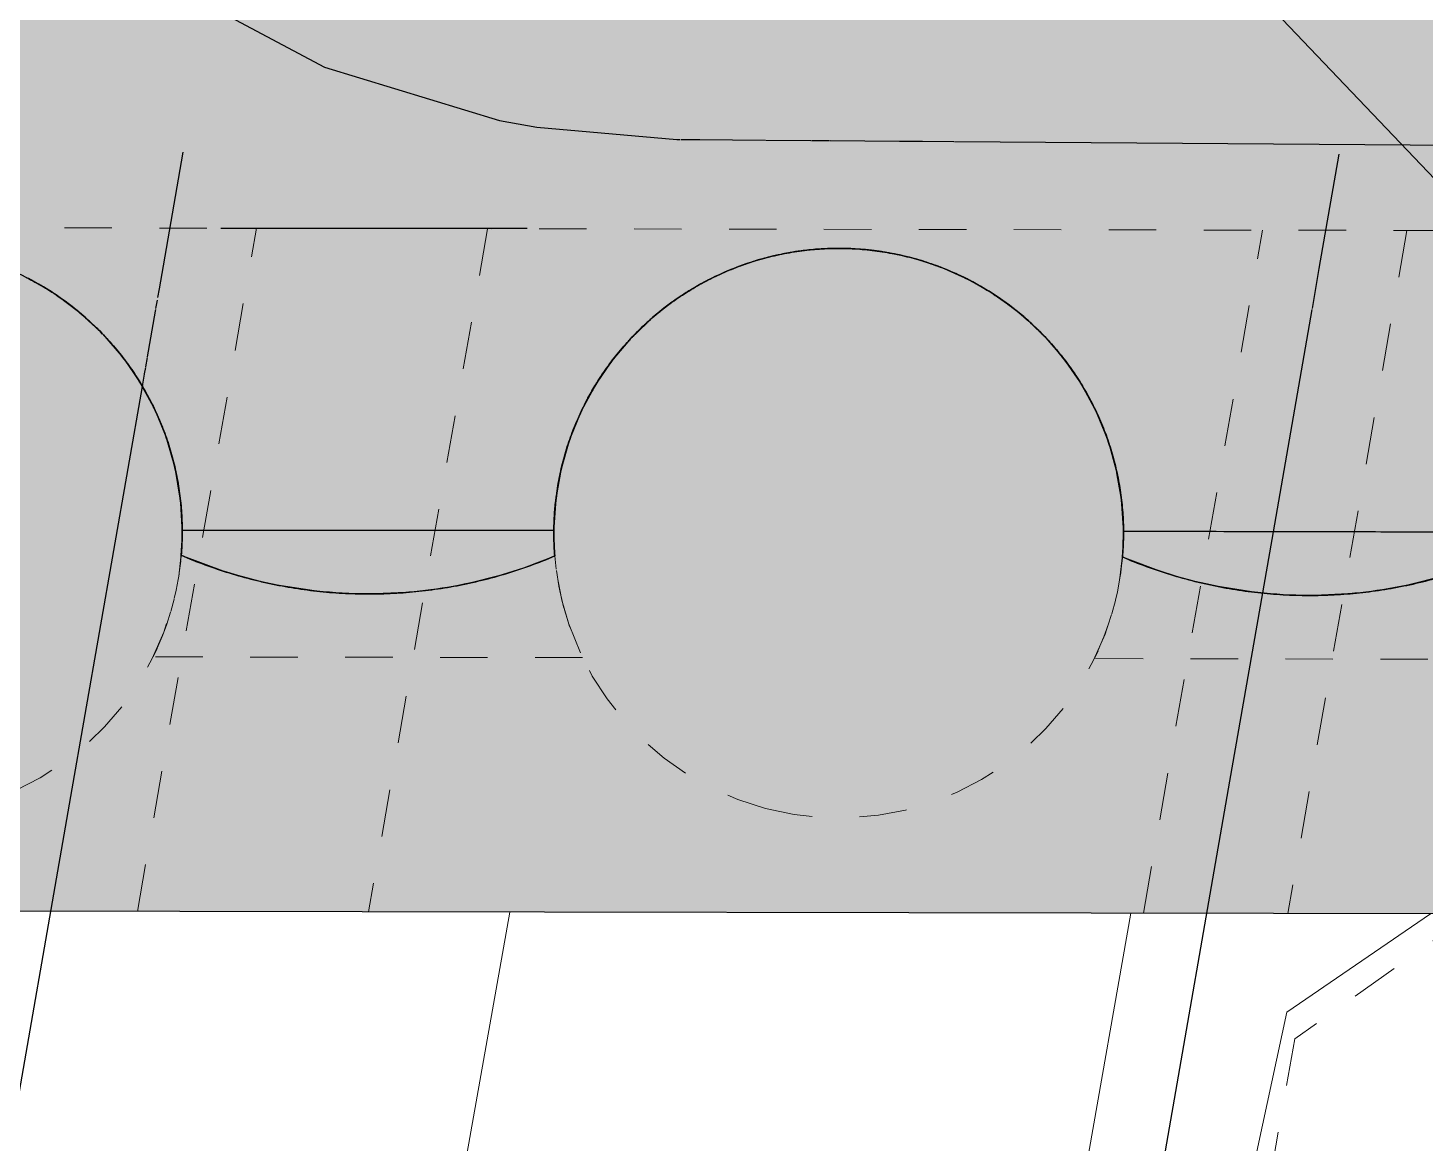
# Model space of a CAD drawing. Header units: metres. Extents: x -1147 to -802, y 5 to 567.
# Drawn here: x -1015.863 to -1012.919, y 507.204 to 509.554 of the extents above; entities that cross this region are included whole.
import ezdxf

# ---------------------------------------------------------------- set-up
doc = ezdxf.new("R2010")
doc.units = ezdxf.units.M
doc.linetypes.add('IMPORT-BDYS-Boundary _3_', pattern=[0.01, 0.009, -0.001])
doc.linetypes.add('JacobsDash', pattern=[0.0045, 0.003, -0.0015])
for name, color, linetype, lineweight in [('A-DETL', 7, 'Continuous', 13), ('A-FLOR', 7, 'Continuous', 50), ('A-FLOR-PATT', 7, 'Continuous', 40), ('A-GENM', 7, 'Continuous', 35), ('A-GENM-HDLN', 7, 'JacobsDash', 15), ('S-BEAM-HDLN', 7, 'JacobsDash', 15), ('S-FNDN-HDLN', 7, 'JacobsDash', 15)]:
    doc.layers.add(name, color=color, linetype=linetype, lineweight=lineweight)

# ---------------------------------------------------------------- blocks, each defined once
blk = doc.blocks.new('T2DPAA-T2D-PWA-SU-M2D-000002_dwg-40815123-DRG-2873010 - GENERAL ARRANGEMENT PLAN')
at = {"color": 254, "lineweight": 18, "true_color": 0xe1e1e1}
for p, q in [((-200.2035, 1053.5737), (-199.0978, 1053.6669)), ((-198.7641, 1052.402), (-200.2723, 1052.2717)), ((-200.1977, 1051.9673), (-198.8812, 1052.031)), ((-198.8812, 1052.031), (-198.6032, 1051.7919))]:
    blk.add_line(p, q, dxfattribs=at)
blk = doc.blocks.new('T2DPAA-T2D-PWA-SU-M2D-000001_dwg-40815111-DRG-2873010 - GENERAL ARRANGEMENT PLAN')
at = {"color": 254, "linetype": 'IMPORT-BDYS-Boundary _3_', "lineweight": 18, "true_color": 0xe1e1e1}
for p, q in [((-120.7318, 1148.5795), (-121.9792, 1148.4728)), ((-120.382, 1148.287), (-120.7318, 1148.5795))]:
    blk.add_line(p, q, dxfattribs=at)
blk = doc.blocks.new('T2DPAA-T2D-PWA-SU-M2D-000100_Survey_rvt-1-DRG-2873010 - GENERAL ARRANGEMENT PLAN')
at = {"color": 254, "lineweight": 18, "true_color": 0xe1e1e1, "rotation": 75.11694444444437}
for name, p in [('T2DPAA-T2D-PWA-SU-M2D-000002_dwg-40815123-DRG-2873010 - GENERAL ARRANGEMENT PLAN', (-45.8213, 429.4778)), ('T2DPAA-T2D-PWA-SU-M2D-000001_dwg-40815111-DRG-2873010 - GENERAL ARRANGEMENT PLAN', (27.4325, 329.0961))]:
    blk.add_blockref(name, p, dxfattribs=at)
blk = doc.blocks.new('T2DPAA-T2D-C3S-RW-M2D-100010_dwg-40802999-DRG-2873010 - GENERAL ARRANGEMENT PLAN')
at = {"color": 254, "lineweight": 25, "true_color": 0xe1e1e1}
for p, q in [((22.017, -621.5248), (21.9293, -621.8999)), ((21.3467, -621.6873), (21.3642, -621.6858)), ((21.3699, -621.6853), (21.3886, -621.6837)), ((21.3887, -621.6837), (21.4373, -621.6794)), ((21.4373, -621.6794), (21.6796, -621.6582)), ((21.1807, -621.7019), (21.1855, -621.7014)), ((21.1856, -621.7014), (21.2063, -621.6996)), ((21.207, -621.6996), (21.221, -621.6983)), ((21.2221, -621.6982), (21.2421, -621.6965)), ((21.2438, -621.6963), (21.3407, -621.6879)), ((21.3407, -621.6879), (21.3445, -621.6875)), ((21.9293, -621.8999), (21.9151, -622.2848)), ((21.9151, -622.2848), (21.9215, -622.3645)), ((21.9215, -622.3645), (21.9726, -622.6561)), ((21.9726, -622.6561), (21.9745, -622.6633)), ((21.975, -622.6653), (21.9846, -622.7027)), ((21.9848, -622.7033), (22.0191, -622.8364)), ((22.0195, -622.8378), (22.0432, -622.9297)), ((22.0435, -622.9308), (22.053, -622.9678)), ((22.0533, -622.9691), (22.0898, -623.1105)), ((22.0898, -623.1105), (22.1018, -623.1567)), ((22.1019, -623.1574), (22.1184, -623.2211)), ((22.1189, -623.2229), (22.5112, -624.7437)), ((21.4965, -624.0834), (21.9704, -624.0419)), ((21.9724, -624.0418), (22.0573, -624.0343)), ((22.0573, -624.0343), (22.3009, -624.013))]:
    blk.add_line(p, q, dxfattribs=at)
at = {"color": 9, "lineweight": 25, "true_color": 0xc3c3c3}
for p, q in [((20.3071, -621.7783), (21.1804, -621.7019)), ((19.3308, -621.8637), (20.3071, -621.7783)), ((20.9649, -624.1299), (21.3662, -624.0948)), ((19.6963, -624.2409), (20.9649, -624.1299))]:
    blk.add_line(p, q, dxfattribs=at)
at = {"color": 254, "lineweight": 25, "true_color": 0xd5d5d5}
blk.add_line((21.3662, -624.0948), (21.4965, -624.0834), dxfattribs=at)
blk = doc.blocks.new('T2DPAA-T2D-PWC-RW-M2D-100010_RoadDesign_rvt-1-DRG-2873010 - GENERAL ARRANGEMENT PLAN')
at = {"color": 254, "lineweight": 18, "true_color": 0xe3e3e3, "rotation": 75.11694444444437}
blk.add_blockref('T2DPAA-T2D-C3S-RW-M2D-100010_dwg-40802999-DRG-2873010 - GENERAL ARRANGEMENT PLAN', (-1722.337, 648.0105), dxfattribs=at)
blk = doc.blocks.new('T2DPAA-T2D-C3S-RS-M3D-100334_rvt-1-DRG-2873010 - GENERAL ARRANGEMENT PLAN')
at = {"layer": 'A-GENM', "color": 254, "lineweight": 25, "true_color": 0xd1d1d1}
for p, q in [((-1114.0554, 509.997), (-1113.2369, 509.1378)), ((-1114.7485, 509.0663), (-1114.7545, 509.0646)), ((-1114.743, 509.0678), (-1114.7485, 509.0663)), ((-1114.3688, 509.0487), (-1114.3755, 509.0513)), ((-1114.3631, 509.0465), (-1114.3688, 509.0487)), ((-1114.8093, 509.0455), (-1114.8121, 509.0444)), ((-1114.9225, 508.9851), (-1114.9257, 508.9829)), ((-1116.1355, 508.9086), (-1116.1402, 508.9135)), ((-1115.0202, 508.902), (-1115.0236, 508.8985)), ((-1115.0619, 508.8531), (-1115.0651, 508.8488)), ((-1116.0558, 508.8052), (-1116.0576, 508.8082)), ((-1115.0981, 508.8), (-1115.101, 508.7951)), ((-1114.0733, 508.8025), (-1114.0757, 508.8063)), ((-1116.0244, 508.7467), (-1116.0248, 508.7477)), ((-1115.1284, 508.7433), (-1115.1305, 508.7389)), ((-1114.0423, 508.7451), (-1114.0431, 508.7467)), ((-1115.9991, 508.6836), (-1116.0003, 508.6871)), ((-1115.1525, 508.6838), (-1115.1545, 508.6777)), ((-1115.1515, 508.6867), (-1115.1525, 508.6838)), ((-1115.17, 508.622), (-1115.1709, 508.618)), ((-1115.9717, 508.5597), (-1115.972, 508.5626)), ((-1115.971, 508.5529), (-1115.9717, 508.5597))]:
    blk.add_line(p, q, dxfattribs=at)
at = {"layer": 'A-GENM', "color": 253, "lineweight": 25, "true_color": 0xa3a3a3}
for p, q in [((-1114.6892, 509.0799), (-1114.7412, 509.0683)), ((-1114.6301, 509.0873), (-1114.6794, 509.0816)), ((-1114.5597, 509.0885), (-1114.6146, 509.0883)), ((-1114.5014, 509.0832), (-1114.5536, 509.0882)), ((-1114.4309, 509.0689), (-1114.4867, 509.0809)), ((-1114.7566, 509.064), (-1114.8021, 509.0484)), ((-1114.3756, 509.0513), (-1114.4309, 509.0689)), ((-1116.242, 508.9965), (-1116.2871, 509.0229)), ((-1114.8136, 509.0438), (-1114.8606, 509.0219)), ((-1114.311, 509.0228), (-1114.3621, 509.0461)), ((-1114.2595, 508.9931), (-1114.3045, 509.0194)), ((-1116.1863, 508.9557), (-1116.2297, 508.9883)), ((-1114.875, 509.0143), (-1114.9155, 508.9898)), ((-1114.9271, 508.9819), (-1114.9676, 508.9512)), ((-1114.2036, 508.9522), (-1114.2471, 508.9849)), ((-1116.1406, 508.9138), (-1116.1777, 508.9485)), ((-1114.9799, 508.9407), (-1115.0143, 508.9082)), ((-1114.1581, 508.9107), (-1114.1952, 508.9452)), ((-1116.0961, 508.8634), (-1116.1305, 508.9034)), ((-1114.1136, 508.8603), (-1114.148, 508.9003)), ((-1115.0246, 508.8973), (-1115.057, 508.8594)), ((-1116.0596, 508.8114), (-1116.0883, 508.8532)), ((-1115.0665, 508.8469), (-1115.0936, 508.8072)), ((-1114.0772, 508.8086), (-1114.1058, 508.8502)), ((-1116.0277, 508.7537), (-1116.052, 508.799)), ((-1115.1016, 508.794), (-1115.125, 508.7506)), ((-1114.0451, 508.7509), (-1114.0696, 508.7963)), ((-1116.0027, 508.6939), (-1116.022, 508.7416)), ((-1115.1311, 508.7375), (-1115.1498, 508.6915)), ((-1114.0202, 508.6915), (-1114.0394, 508.7388)), ((-1115.9842, 508.6314), (-1115.998, 508.6802)), ((-1115.1548, 508.6768), (-1115.1682, 508.6297)), ((-1114.0015, 508.6291), (-1114.0154, 508.6778)), ((-1115.9726, 508.5669), (-1115.9814, 508.6189)), ((-1115.171, 508.6175), (-1115.18, 508.5663)), ((-1113.9898, 508.5649), (-1113.9986, 508.6163)), ((-1115.968, 508.5018), (-1115.9709, 508.5524)), ((-1115.1817, 508.551), (-1115.1848, 508.5025)), ((-1113.9851, 508.5002), (-1113.9881, 508.5505))]:
    blk.add_line(p, q, dxfattribs=at)
at = {"layer": 'A-GENM', "color": 9, "lineweight": 25, "true_color": 0xbebebe}
for p, q in [((-1114.6794, 509.0816), (-1114.6849, 509.0807)), ((-1114.5536, 509.0882), (-1114.5572, 509.0884)), ((-1114.8021, 509.0484), (-1114.808, 509.046)), ((-1116.2871, 509.0229), (-1116.292, 509.0255)), ((-1114.8606, 509.0219), (-1114.8632, 509.0206)), ((-1114.3045, 509.0194), (-1114.3093, 509.022)), ((-1114.9155, 508.9898), (-1114.921, 508.9861)), ((-1116.1833, 508.9532), (-1116.1863, 508.9557)), ((-1116.1777, 508.9485), (-1116.1833, 508.9532)), ((-1114.9676, 508.9512), (-1114.9706, 508.9487)), ((-1114.2008, 508.9499), (-1114.2036, 508.9522)), ((-1114.1952, 508.9452), (-1114.2008, 508.9499)), ((-1116.1305, 508.9034), (-1116.1335, 508.9066)), ((-1115.0143, 508.9082), (-1115.0187, 508.9036)), ((-1114.148, 508.9003), (-1114.1509, 508.9032)), ((-1116.0928, 508.8591), (-1116.0961, 508.8634)), ((-1116.0883, 508.8532), (-1116.0928, 508.8591)), ((-1115.057, 508.8594), (-1115.0601, 508.8554)), ((-1114.1104, 508.8562), (-1114.1136, 508.8603)), ((-1114.1058, 508.8502), (-1114.1104, 508.8561)), ((-1116.0576, 508.8082), (-1116.0596, 508.8114)), ((-1116.052, 508.799), (-1116.0553, 508.8044)), ((-1115.0936, 508.8072), (-1115.0967, 508.8023)), ((-1114.0696, 508.7963), (-1114.0726, 508.8013)), ((-1116.0248, 508.7477), (-1116.0277, 508.7537)), ((-1116.022, 508.7416), (-1116.0244, 508.7467)), ((-1115.125, 508.7506), (-1115.1268, 508.7467)), ((-1114.0431, 508.7467), (-1114.0451, 508.7509)), ((-1114.0394, 508.7388), (-1114.0423, 508.7451)), ((-1116.0006, 508.688), (-1116.0027, 508.6939)), ((-1115.998, 508.6802), (-1115.9991, 508.6836)), ((-1115.1498, 508.6915), (-1115.1515, 508.6867)), ((-1114.0179, 508.6852), (-1114.0202, 508.6915)), ((-1114.0154, 508.6778), (-1114.017, 508.6826)), ((-1115.9825, 508.6241), (-1115.9842, 508.6314)), ((-1115.9814, 508.6189), (-1115.9825, 508.6241)), ((-1115.1682, 508.6297), (-1115.1698, 508.6229)), ((-1113.9999, 508.622), (-1114.0015, 508.6291)), ((-1113.9986, 508.6163), (-1113.9999, 508.622)), ((-1115.972, 508.5626), (-1115.9726, 508.5669)), ((-1115.18, 508.5663), (-1115.1805, 508.5621)), ((-1113.9892, 508.5601), (-1113.9898, 508.5649)), ((-1115.968, 508.4944), (-1115.968, 508.5018)), ((-1115.1848, 508.5025), (-1115.1849, 508.4945)), ((-1113.985, 508.4926), (-1113.9851, 508.5002))]:
    blk.add_line(p, q, dxfattribs=at)
at = {"layer": 'A-GENM', "color": 254, "lineweight": 25, "true_color": 0xd1d1d1, "flags": 128}
for points in [[(-1114.6155, 509.0883), (-1114.6219, 509.0879), (-1114.6285, 509.0874)], [(-1114.4867, 509.0809), (-1114.4937, 509.0821), (-1114.5006, 509.0831)], [(-1114.8632, 509.0206), (-1114.8675, 509.0184), (-1114.8728, 509.0155)], [(-1116.2319, 508.9898), (-1116.2357, 508.9923), (-1116.2418, 508.9963)], [(-1114.2491, 508.9863), (-1114.2531, 508.9889), (-1114.2592, 508.9929)], [(-1114.9706, 508.9487), (-1114.9736, 508.9462), (-1114.9779, 508.9425)], [(-1114.1509, 508.9032), (-1114.153, 508.9055), (-1114.1579, 508.9105)], [(-1115.1805, 508.5621), (-1115.1809, 508.5586), (-1115.1817, 508.5516)], [(-1113.9882, 508.5514), (-1113.9889, 508.5577), (-1113.9892, 508.5601)]]:
    blk.add_lwpolyline(points, dxfattribs=at)
at = {"layer": 'A-GENM', "color": 9, "lineweight": 25, "true_color": 0xbebebe}
for points, knots in [([(-1114.4309, 509.0689), (-1114.4787, 509.0816), (-1114.5777, 509.0952), (-1114.7337, 509.0776), (-1114.8865, 509.0171), (-1114.9994, 508.9293), (-1115.0724, 508.8424), (-1115.1173, 508.7701), (-1115.1459, 508.7052), (-1115.1631, 508.6512), (-1115.1732, 508.6099), (-1115.1802, 508.568), (-1115.1843, 508.5257), (-1115.1854, 508.4833), (-1115.1842, 508.455), (-1115.183, 508.4409)], [-1, -1, -1, -1, -0.87037, -0.740741, -0.592593, -0.444444, -0.37037, -0.296296, -0.222222, -0.185185, -0.148148, -0.111111, -0.074074, -0.037037, 0, 0, 0, 0]), ([(-1115.9701, 508.4423), (-1115.9677, 508.4701), (-1115.9669, 508.5261), (-1115.9809, 508.6371), (-1116.0271, 508.7701), (-1116.1244, 508.9083), (-1116.256, 509.0144), (-1116.3599, 509.0583), (-1116.4138, 509.0726)], [-1, -1, -1, -1, -0.9, -0.8, -0.6, -0.4, -0.2, 0, 0, 0, 0]), ([(-1113.9871, 508.4388), (-1113.9847, 508.4666), (-1113.9839, 508.5225), (-1113.9979, 508.6335), (-1114.0441, 508.7665), (-1114.1415, 508.9047), (-1114.2731, 509.0108), (-1114.3769, 509.0546), (-1114.4309, 509.0689)], [-1, -1, -1, -1, -0.9, -0.8, -0.6, -0.4, -0.2, 0, 0, 0, 0]), ([(-1115.1755, 508.5951), (-1115.1757, 508.5942), (-1115.1765, 508.5897), (-1115.1772, 508.5851), (-1115.1778, 508.5815)], [0.90742126, 0.90742126, 0.90742126, 0.90742126, 0.91, 0.92, 0.92, 0.92, 0.92]), ([(-1115.1849, 508.4945), (-1115.3009, 508.4945), (-1115.4749, 508.4945), (-1115.6779, 508.4945), (-1115.794, 508.4945), (-1115.881, 508.4944), (-1115.939, 508.4944), (-1115.968, 508.4944)], [0, 0, 0, 0, 0.444444, 0.666667, 0.777778, 0.888889, 1, 1, 1, 1]), ([(-1113.239, 508.491), (-1113.2564, 508.4911), (-1113.3026, 508.4912), (-1113.3778, 508.4913), (-1113.4645, 508.4915), (-1113.5802, 508.4917), (-1113.7537, 508.4921), (-1113.8982, 508.4924), (-1113.985, 508.4926)], [0.0444054, 0.0444054, 0.0444054, 0.0444054, 0.1111111, 0.2222222, 0.3333333, 0.4444444, 0.6666667, 1, 1, 1, 1]), ([(-1115.183, 508.4409), (-1115.2409, 508.4162), (-1115.3613, 508.3779), (-1115.5585, 508.3542), (-1115.7658, 508.3714), (-1115.904, 508.4139), (-1115.9701, 508.4423)], [-1, -1, -1, -1, -0.766667, -0.533333, -0.266667, 0, 0, 0, 0]), ([(-1113.2024, 508.4371), (-1113.2602, 508.4127), (-1113.3802, 508.3746), (-1113.5768, 508.3511), (-1113.7834, 508.3682), (-1113.9212, 508.4105), (-1113.9871, 508.4388)], [-1, -1, -1, -1, -0.766667, -0.533333, -0.266667, 0, 0, 0, 0])]:
    blk.add_open_spline(points, degree=3, knots=knots, dxfattribs=at)
at = {"layer": 'A-GENM', "color": 253, "lineweight": 25, "true_color": 0xa3a3a3}
for points in [[(-1114.7067, 509.0765), (-1114.7143, 509.075), (-1114.7219, 509.0732), (-1114.7294, 509.0714)], [(-1114.7251, 509.0724), (-1114.7114, 509.0757), (-1114.6975, 509.0785), (-1114.6835, 509.0809)], [(-1114.664, 509.0838), (-1114.6717, 509.0828), (-1114.6795, 509.0816), (-1114.6873, 509.0802)], [(-1114.6835, 509.0809), (-1114.6695, 509.0832), (-1114.6555, 509.085), (-1114.6414, 509.0864)], [(-1114.6206, 509.088), (-1114.6283, 509.0875), (-1114.636, 509.0869), (-1114.6436, 509.0862)], [(-1114.6414, 509.0864), (-1114.6273, 509.0877), (-1114.6132, 509.0885), (-1114.599, 509.0889)], [(-1114.5769, 509.089), (-1114.5851, 509.0891), (-1114.5933, 509.089), (-1114.6015, 509.0888)], [(-1114.599, 509.0889), (-1114.5849, 509.0892), (-1114.5707, 509.089), (-1114.5565, 509.0884)], [(-1114.5326, 509.0867), (-1114.5412, 509.0875), (-1114.5498, 509.0881), (-1114.5584, 509.0884)], [(-1114.5565, 509.0884), (-1114.5424, 509.0877), (-1114.5283, 509.0865), (-1114.5142, 509.0848)], [(-1114.4735, 509.0786), (-1114.4874, 509.0812), (-1114.5014, 509.0833), (-1114.5155, 509.085)], [(-1114.5142, 509.0848), (-1114.5002, 509.0832), (-1114.4862, 509.081), (-1114.4723, 509.0783)], [(-1114.4723, 509.0783), (-1114.4583, 509.0757), (-1114.4445, 509.0725), (-1114.4309, 509.0689)], [(-1114.8449, 509.0298), (-1114.8322, 509.0359), (-1114.8192, 509.0416), (-1114.806, 509.0468)], [(-1114.79, 509.0529), (-1114.7971, 509.0503), (-1114.8043, 509.0476), (-1114.8113, 509.0447)], [(-1114.806, 509.0468), (-1114.7929, 509.052), (-1114.7795, 509.0568), (-1114.766, 509.0611)], [(-1114.7488, 509.0662), (-1114.7562, 509.0641), (-1114.7636, 509.0619), (-1114.7709, 509.0595)], [(-1114.766, 509.0611), (-1114.7525, 509.0653), (-1114.7389, 509.0691), (-1114.7251, 509.0724)], [(-1114.4309, 509.0689), (-1114.4174, 509.0653), (-1114.404, 509.0613), (-1114.3908, 509.0568)], [(-1114.39, 509.0565), (-1114.4035, 509.0611), (-1114.4171, 509.0652), (-1114.4309, 509.0689)], [(-1114.3908, 509.0568), (-1114.3776, 509.0522), (-1114.3646, 509.0473), (-1114.3517, 509.0418)], [(-1114.3502, 509.0412), (-1114.3589, 509.0449), (-1114.3677, 509.0484), (-1114.3766, 509.0517)], [(-1116.2967, 509.0279), (-1116.2843, 509.0216), (-1116.272, 509.0149), (-1116.2601, 509.0077)], [(-1116.257, 509.0059), (-1116.264, 509.0101), (-1116.2711, 509.0142), (-1116.2782, 509.0181)], [(-1114.8688, 509.0176), (-1114.8755, 509.0141), (-1114.8821, 509.0104), (-1114.8886, 509.0065)], [(-1114.8825, 509.01), (-1114.8702, 509.0171), (-1114.8577, 509.0236), (-1114.8449, 509.0298)], [(-1114.83, 509.0367), (-1114.837, 509.0336), (-1114.8438, 509.0304), (-1114.8506, 509.027)], [(-1114.3517, 509.0418), (-1114.3389, 509.0364), (-1114.3262, 509.0305), (-1114.3137, 509.0242)], [(-1114.3115, 509.0231), (-1114.3191, 509.027), (-1114.3268, 509.0307), (-1114.3346, 509.0343)], [(-1114.3137, 509.0242), (-1114.3013, 509.0179), (-1114.2891, 509.0112), (-1114.2771, 509.004)], [(-1116.2601, 509.0077), (-1116.2481, 509.0006), (-1116.2364, 508.993), (-1116.2249, 508.985)], [(-1116.2212, 508.9824), (-1116.2277, 508.987), (-1116.2343, 508.9915), (-1116.241, 508.9958)], [(-1114.9061, 508.9959), (-1114.9124, 508.9918), (-1114.9187, 508.9877), (-1114.925, 508.9834)], [(-1114.9186, 508.9877), (-1114.9069, 508.9956), (-1114.8948, 509.003), (-1114.8825, 509.01)], [(-1114.2742, 509.0023), (-1114.2812, 509.0065), (-1114.2882, 509.0106), (-1114.2954, 509.0145)], [(-1114.2771, 509.004), (-1114.2651, 508.9969), (-1114.2534, 508.9893), (-1114.242, 508.9813)], [(-1114.2385, 508.9789), (-1114.245, 508.9835), (-1114.2515, 508.9879), (-1114.2582, 508.9922)], [(-1116.2249, 508.985), (-1116.2135, 508.977), (-1116.2023, 508.9686), (-1116.1914, 508.9599)], [(-1116.1872, 508.9565), (-1116.1933, 508.9614), (-1116.1994, 508.9663), (-1116.2057, 508.971)], [(-1116.1914, 508.9599), (-1116.1806, 508.9511), (-1116.17, 508.942), (-1116.1598, 508.9325)], [(-1114.9856, 508.9356), (-1114.9751, 508.9451), (-1114.9642, 508.9542), (-1114.953, 508.9629)], [(-1114.9417, 508.9715), (-1114.9477, 508.967), (-1114.9537, 508.9624), (-1114.9596, 508.9577)], [(-1114.953, 508.9629), (-1114.9419, 508.9715), (-1114.9304, 508.9798), (-1114.9186, 508.9877)], [(-1114.242, 508.9813), (-1114.2305, 508.9733), (-1114.2193, 508.965), (-1114.2085, 508.9562)], [(-1114.2045, 508.953), (-1114.2106, 508.9579), (-1114.2167, 508.9628), (-1114.2229, 508.9675)], [(-1116.1552, 508.9282), (-1116.1608, 508.9335), (-1116.1665, 508.9387), (-1116.1723, 508.9438)], [(-1116.1598, 508.9325), (-1116.1496, 508.923), (-1116.1397, 508.9132), (-1116.1301, 508.903)], [(-1115.0162, 508.9062), (-1115.0064, 508.9164), (-1114.9962, 508.9262), (-1114.9856, 508.9356)], [(-1114.9754, 508.9446), (-1114.9811, 508.9397), (-1114.9867, 508.9347), (-1114.9922, 508.9296)], [(-1114.2085, 508.9562), (-1114.1976, 508.9475), (-1114.1871, 508.9383), (-1114.1768, 508.9288)], [(-1114.1746, 508.9267), (-1114.1795, 508.9313), (-1114.1845, 508.9359), (-1114.1896, 508.9403)], [(-1116.1252, 508.8977), (-1116.1304, 508.9033), (-1116.1357, 508.9089), (-1116.1411, 508.9144)], [(-1116.1301, 508.903), (-1116.1206, 508.8928), (-1116.1114, 508.8823), (-1116.1026, 508.8715)], [(-1115.0446, 508.8747), (-1115.0355, 508.8855), (-1115.026, 508.896), (-1115.0162, 508.9062)], [(-1115.0071, 508.9154), (-1115.0125, 508.9101), (-1115.0177, 508.9047), (-1115.0228, 508.8992)], [(-1114.1768, 508.9288), (-1114.1666, 508.9193), (-1114.1567, 508.9095), (-1114.1472, 508.8993)], [(-1114.1425, 508.8943), (-1114.1477, 508.9), (-1114.153, 508.9055), (-1114.1584, 508.9109)], [(-1116.0975, 508.8651), (-1116.1022, 508.8711), (-1116.1071, 508.877), (-1116.112, 508.8828)], [(-1116.1026, 508.8715), (-1116.0938, 508.8606), (-1116.0854, 508.8495), (-1116.0773, 508.8381)], [(-1115.0707, 508.8412), (-1115.0624, 508.8526), (-1115.0537, 508.8638), (-1115.0446, 508.8747)], [(-1115.0367, 508.8839), (-1115.0416, 508.8783), (-1115.0464, 508.8726), (-1115.0512, 508.8667)], [(-1114.1472, 508.8993), (-1114.1376, 508.8892), (-1114.1285, 508.8786), (-1114.1196, 508.8678)], [(-1114.1148, 508.8618), (-1114.1196, 508.8678), (-1114.1244, 508.8737), (-1114.1293, 508.8794)], [(-1116.0722, 508.8307), (-1116.0764, 508.8369), (-1116.0808, 508.8431), (-1116.0854, 508.8492)], [(-1115.0944, 508.806), (-1115.0869, 508.818), (-1115.079, 508.8297), (-1115.0707, 508.8412)], [(-1115.0639, 508.8505), (-1115.0684, 508.8445), (-1115.0728, 508.8384), (-1115.0771, 508.8323)], [(-1114.1196, 508.8678), (-1114.1108, 508.857), (-1114.1024, 508.8459), (-1114.0944, 508.8345)], [(-1114.0895, 508.8275), (-1114.0938, 508.8337), (-1114.0982, 508.8399), (-1114.1027, 508.846)], [(-1116.0773, 508.8381), (-1116.0693, 508.8267), (-1116.0617, 508.815), (-1116.0545, 508.8031)], [(-1116.0501, 508.7957), (-1116.0537, 508.8018), (-1116.0573, 508.8079), (-1116.0612, 508.8139)], [(-1115.0886, 508.8152), (-1115.0927, 508.8089), (-1115.0966, 508.8025), (-1115.1004, 508.7961)], [(-1114.0944, 508.8345), (-1114.0864, 508.8231), (-1114.0787, 508.8114), (-1114.0715, 508.7994)], [(-1116.0545, 508.8031), (-1116.0472, 508.7911), (-1116.0404, 508.7789), (-1116.0341, 508.7665)], [(-1114.0667, 508.7913), (-1114.0705, 508.7979), (-1114.0744, 508.8043), (-1114.0785, 508.8107)], [(-1114.0715, 508.7994), (-1114.0643, 508.7875), (-1114.0575, 508.7753), (-1114.0511, 508.7629)], [(-1116.0292, 508.7567), (-1116.0325, 508.7635), (-1116.036, 508.7703), (-1116.0396, 508.7769)], [(-1116.0341, 508.7665), (-1116.0277, 508.7541), (-1116.0218, 508.7415), (-1116.0163, 508.7287)], [(-1115.134, 508.7309), (-1115.1283, 508.7439), (-1115.1222, 508.7566), (-1115.1156, 508.7691)], [(-1114.0465, 508.7537), (-1114.0498, 508.7605), (-1114.0533, 508.7672), (-1114.0569, 508.7738)], [(-1114.0511, 508.7629), (-1114.0447, 508.7505), (-1114.0388, 508.7379), (-1114.0333, 508.725)], [(-1116.0117, 508.7177), (-1116.0146, 508.7247), (-1116.0175, 508.7317), (-1116.0206, 508.7386)], [(-1116.0163, 508.7287), (-1116.0108, 508.7158), (-1116.0058, 508.7028), (-1116.0012, 508.6896)], [(-1115.1498, 508.6915), (-1115.145, 508.7048), (-1115.1397, 508.718), (-1115.134, 508.7309)], [(-1115.1301, 508.7397), (-1115.1332, 508.7329), (-1115.1362, 508.726), (-1115.1391, 508.7191)], [(-1114.029, 508.7147), (-1114.0319, 508.7217), (-1114.0348, 508.7286), (-1114.0379, 508.7355)], [(-1114.0333, 508.725), (-1114.0278, 508.7122), (-1114.0228, 508.6992), (-1114.0182, 508.686)], [(-1115.9971, 508.6774), (-1115.9994, 508.6847), (-1116.0019, 508.6918), (-1116.0045, 508.6989)], [(-1114.0144, 508.6746), (-1114.0167, 508.6817), (-1114.0192, 508.6889), (-1114.0218, 508.6959)], [(-1116.0012, 508.6896), (-1115.9966, 508.6765), (-1115.9925, 508.6631), (-1115.9888, 508.6497)], [(-1115.1627, 508.6511), (-1115.1608, 508.6579), (-1115.1567, 508.6714), (-1115.1522, 508.6848), (-1115.1498, 508.6915)], [(-1114.0182, 508.686), (-1114.0137, 508.6729), (-1114.0095, 508.6595), (-1114.0059, 508.6461)], [(-1115.9854, 508.6363), (-1115.9872, 508.6436), (-1115.9891, 508.651), (-1115.9912, 508.6583)], [(-1115.9888, 508.6497), (-1115.9852, 508.6362), (-1115.982, 508.6226), (-1115.9793, 508.6089)], [(-1115.1727, 508.6098), (-1115.1698, 508.6237), (-1115.1665, 508.6374), (-1115.1627, 508.6511)], [(-1115.1604, 508.659), (-1115.1625, 508.6518), (-1115.1645, 508.6446), (-1115.1664, 508.6373)], [(-1114.0026, 508.6335), (-1114.0044, 508.6408), (-1114.0064, 508.6481), (-1114.0085, 508.6554)], [(-1114.0059, 508.6461), (-1114.0022, 508.6326), (-1113.999, 508.619), (-1113.9963, 508.6053)], [(-1115.9766, 508.5943), (-1115.9779, 508.6018), (-1115.9793, 508.6093), (-1115.9809, 508.6168)], [(-1115.9793, 508.6089), (-1115.9766, 508.5952), (-1115.9744, 508.5815), (-1115.9726, 508.5676)], [(-1115.1797, 508.568), (-1115.1779, 508.582), (-1115.1755, 508.596), (-1115.1727, 508.6098)], [(-1115.1711, 508.6173), (-1115.1727, 508.6099), (-1115.1742, 508.6025), (-1115.1755, 508.5951)], [(-1113.9938, 508.5916), (-1113.9951, 508.5991), (-1113.9965, 508.6065), (-1113.9981, 508.6139)], [(-1113.9963, 508.6053), (-1113.9936, 508.5917), (-1113.9914, 508.5779), (-1113.9897, 508.564)], [(-1115.9709, 508.5518), (-1115.9716, 508.5594), (-1115.9725, 508.5671), (-1115.9736, 508.5747)], [(-1115.9726, 508.5676), (-1115.9709, 508.5538), (-1115.9696, 508.5399), (-1115.9689, 508.526)], [(-1115.1788, 508.5749), (-1115.1799, 508.5674), (-1115.1808, 508.5599), (-1115.1816, 508.5524)], [(-1113.988, 508.5493), (-1113.9888, 508.5568), (-1113.9897, 508.5643), (-1113.9907, 508.5719)], [(-1113.9897, 508.564), (-1113.9879, 508.5502), (-1113.9867, 508.5363), (-1113.9859, 508.5224)], [(-1115.9682, 508.5089), (-1115.9684, 508.5163), (-1115.9687, 508.5236), (-1115.9692, 508.5309)], [(-1115.9689, 508.526), (-1115.9681, 508.512), (-1115.9678, 508.4981), (-1115.968, 508.4841)], [(-1115.1849, 508.4833), (-1115.1851, 508.4974), (-1115.1847, 508.5116), (-1115.1838, 508.5257)], [(-1115.1835, 508.5309), (-1115.184, 508.5237), (-1115.1844, 508.5165), (-1115.1846, 508.5093)], [(-1113.9852, 508.5065), (-1113.9854, 508.5142), (-1113.9858, 508.5218), (-1113.9863, 508.5294)], [(-1113.9859, 508.5224), (-1113.9851, 508.5085), (-1113.9848, 508.4945), (-1113.985, 508.4806)], [(-1115.968, 508.4841), (-1115.9682, 508.4702), (-1115.9689, 508.4562), (-1115.9701, 508.4423)], [(-1115.183, 508.4409), (-1115.1842, 508.455), (-1115.1848, 508.4691), (-1115.1849, 508.4833)], [(-1113.985, 508.4806), (-1113.9852, 508.4666), (-1113.9859, 508.4527), (-1113.9871, 508.4388)], [(-1115.9701, 508.4423), (-1115.9536, 508.4352), (-1115.9369, 508.4286), (-1115.92, 508.4224)], [(-1115.2332, 508.4211), (-1115.2163, 508.4272), (-1115.1996, 508.4338), (-1115.183, 508.4409)], [(-1113.9871, 508.4388), (-1113.9706, 508.4317), (-1113.9539, 508.4251), (-1113.9371, 508.4189)], [(-1115.92, 508.4224), (-1115.9031, 508.4162), (-1115.8861, 508.4104), (-1115.8689, 508.4051)], [(-1115.8689, 508.4051), (-1115.8517, 508.3998), (-1115.8344, 508.395), (-1115.8169, 508.3907)], [(-1115.3363, 508.3898), (-1115.3189, 508.3941), (-1115.3015, 508.3988), (-1115.2843, 508.4041)], [(-1115.2843, 508.4041), (-1115.2671, 508.4093), (-1115.2501, 508.415), (-1115.2332, 508.4211)], [(-1113.9371, 508.4189), (-1113.9203, 508.4128), (-1113.9033, 508.4071), (-1113.8862, 508.4018)], [(-1113.8862, 508.4018), (-1113.869, 508.3965), (-1113.8518, 508.3917), (-1113.8344, 508.3874)], [(-1113.3553, 508.3864), (-1113.3379, 508.3907), (-1113.3206, 508.3954), (-1113.3035, 508.4006)], [(-1115.8169, 508.3907), (-1115.8082, 508.3885), (-1115.7907, 508.3844), (-1115.7731, 508.3807), (-1115.7643, 508.379)], [(-1115.7643, 508.379), (-1115.7466, 508.3756), (-1115.7289, 508.3727), (-1115.7111, 508.3702)], [(-1115.7111, 508.3702), (-1115.6933, 508.3678), (-1115.6754, 508.3658), (-1115.6575, 508.3643)], [(-1115.4423, 508.3698), (-1115.4244, 508.3721), (-1115.4067, 508.375), (-1115.389, 508.3783)], [(-1115.389, 508.3783), (-1115.3714, 508.3817), (-1115.3538, 508.3855), (-1115.3363, 508.3898)], [(-1113.8344, 508.3874), (-1113.8257, 508.3852), (-1113.8082, 508.3812), (-1113.7907, 508.3775), (-1113.7819, 508.3758)], [(-1113.7819, 508.3758), (-1113.7643, 508.3724), (-1113.7466, 508.3695), (-1113.7289, 508.3671)], [(-1113.4609, 508.3665), (-1113.4431, 508.3689), (-1113.4254, 508.3717), (-1113.4078, 508.3751)], [(-1113.4078, 508.3751), (-1113.3902, 508.3784), (-1113.3727, 508.3822), (-1113.3553, 508.3864)], [(-1115.6575, 508.3643), (-1115.6396, 508.3629), (-1115.6216, 508.3619), (-1115.6037, 508.3613)], [(-1115.6037, 508.3613), (-1115.5857, 508.3608), (-1115.5677, 508.3608), (-1115.5497, 508.3612)], [(-1115.5497, 508.3612), (-1115.5318, 508.3617), (-1115.5138, 508.3626), (-1115.4959, 508.364)], [(-1115.4959, 508.364), (-1115.478, 508.3655), (-1115.4601, 508.3674), (-1115.4423, 508.3698)], [(-1113.7289, 508.3671), (-1113.7111, 508.3647), (-1113.6933, 508.3627), (-1113.6754, 508.3612)], [(-1113.6754, 508.3612), (-1113.6576, 508.3597), (-1113.6397, 508.3587), (-1113.6218, 508.3582)], [(-1113.6218, 508.3582), (-1113.6039, 508.3577), (-1113.5859, 508.3577), (-1113.568, 508.3581)], [(-1113.568, 508.3581), (-1113.5501, 508.3586), (-1113.5322, 508.3595), (-1113.5143, 508.3609)], [(-1113.5143, 508.3609), (-1113.4965, 508.3623), (-1113.4787, 508.3642), (-1113.4609, 508.3665)]]:
    blk.add_open_spline(points, degree=3, dxfattribs=at)
at = {"layer": 'A-GENM', "color": 9, "lineweight": 25, "true_color": 0xbebebe}
for points in [[(-1114.6909, 509.0796), (-1114.6962, 509.0786), (-1114.7015, 509.0776), (-1114.7067, 509.0765)], [(-1114.6873, 509.0802), (-1114.6885, 509.08), (-1114.6897, 509.0798), (-1114.6909, 509.0796)], [(-1114.6476, 509.0857), (-1114.6531, 509.0852), (-1114.6585, 509.0845), (-1114.664, 509.0838)], [(-1114.6446, 509.0861), (-1114.6456, 509.086), (-1114.6466, 509.0859), (-1114.6476, 509.0857)], [(-1114.604, 509.0887), (-1114.6095, 509.0886), (-1114.6151, 509.0883), (-1114.6206, 509.088)], [(-1114.6015, 509.0888), (-1114.6024, 509.0888), (-1114.6032, 509.0888), (-1114.604, 509.0887)], [(-1114.5603, 509.0885), (-1114.5658, 509.0887), (-1114.5713, 509.0889), (-1114.5769, 509.089)], [(-1114.5167, 509.0851), (-1114.522, 509.0857), (-1114.5273, 509.0863), (-1114.5326, 509.0867)], [(-1114.4309, 509.0689), (-1114.4445, 509.0725), (-1114.4583, 509.0757), (-1114.4722, 509.0783)], [(-1114.7755, 509.058), (-1114.7804, 509.0563), (-1114.7852, 509.0547), (-1114.79, 509.0529)], [(-1114.7709, 509.0595), (-1114.7724, 509.059), (-1114.774, 509.0585), (-1114.7755, 509.058)], [(-1114.7336, 509.0703), (-1114.7387, 509.069), (-1114.7438, 509.0677), (-1114.7488, 509.0662)], [(-1114.7294, 509.0714), (-1114.7308, 509.071), (-1114.7322, 509.0707), (-1114.7336, 509.0703)], [(-1114.3766, 509.0517), (-1114.3808, 509.0533), (-1114.385, 509.0548), (-1114.3892, 509.0562)], [(-1116.2782, 509.0181), (-1116.2828, 509.0207), (-1116.2874, 509.0231), (-1116.292, 509.0255)], [(-1114.8561, 509.0242), (-1114.8604, 509.0221), (-1114.8646, 509.0199), (-1114.8688, 509.0176)], [(-1114.8506, 509.027), (-1114.8525, 509.0261), (-1114.8543, 509.0252), (-1114.8561, 509.0242)], [(-1114.8164, 509.0426), (-1114.821, 509.0407), (-1114.8255, 509.0387), (-1114.83, 509.0367)], [(-1114.8113, 509.0447), (-1114.813, 509.044), (-1114.8147, 509.0433), (-1114.8164, 509.0426)], [(-1114.3346, 509.0343), (-1114.3392, 509.0364), (-1114.3439, 509.0385), (-1114.3487, 509.0405)], [(-1114.2954, 509.0145), (-1114.3, 509.0171), (-1114.3046, 509.0195), (-1114.3093, 509.022)], [(-1116.2541, 509.0041), (-1116.255, 509.0047), (-1116.256, 509.0053), (-1116.257, 509.0059)], [(-1116.241, 508.9958), (-1116.2453, 508.9986), (-1116.2497, 509.0014), (-1116.2541, 509.0041)], [(-1114.8944, 509.0031), (-1114.8983, 509.0007), (-1114.9022, 508.9983), (-1114.9061, 508.9959)], [(-1114.8886, 509.0065), (-1114.8905, 509.0054), (-1114.8924, 509.0042), (-1114.8944, 509.0031)], [(-1114.2714, 509.0006), (-1114.2724, 509.0012), (-1114.2733, 509.0017), (-1114.2742, 509.0023)], [(-1114.2582, 508.9922), (-1114.2626, 508.9951), (-1114.267, 508.9979), (-1114.2714, 509.0006)], [(-1116.2178, 508.9799), (-1116.2189, 508.9808), (-1116.2201, 508.9816), (-1116.2212, 508.9824)], [(-1116.2057, 508.971), (-1116.2097, 508.974), (-1116.2137, 508.977), (-1116.2178, 508.9799)], [(-1114.931, 508.9792), (-1114.9346, 508.9767), (-1114.9381, 508.9741), (-1114.9417, 508.9715)], [(-1114.925, 508.9834), (-1114.927, 508.982), (-1114.929, 508.9806), (-1114.931, 508.9792)], [(-1114.2352, 508.9765), (-1114.2363, 508.9773), (-1114.2374, 508.9781), (-1114.2385, 508.9789)], [(-1114.2229, 508.9675), (-1114.227, 508.9706), (-1114.2311, 508.9736), (-1114.2352, 508.9765)], [(-1116.1833, 508.9532), (-1116.1846, 508.9543), (-1116.1859, 508.9554), (-1116.1872, 508.9565)], [(-1116.1723, 508.9438), (-1116.1759, 508.947), (-1116.1796, 508.9501), (-1116.1833, 508.9532)], [(-1114.9922, 508.9296), (-1114.9943, 508.9277), (-1114.9964, 508.9257), (-1114.9985, 508.9238)], [(-1114.9657, 508.9527), (-1114.969, 508.95), (-1114.9722, 508.9473), (-1114.9754, 508.9446)], [(-1114.9596, 508.9577), (-1114.9616, 508.9561), (-1114.9637, 508.9544), (-1114.9657, 508.9527)], [(-1114.2008, 508.9499), (-1114.202, 508.9509), (-1114.2033, 508.952), (-1114.2045, 508.953)], [(-1114.1896, 508.9403), (-1114.1933, 508.9436), (-1114.197, 508.9468), (-1114.2008, 508.9499)], [(-1116.1509, 508.9241), (-1116.1523, 508.9254), (-1116.1537, 508.9268), (-1116.1552, 508.9282)], [(-1116.1411, 508.9144), (-1116.1443, 508.9176), (-1116.1476, 508.9209), (-1116.1509, 508.9241)], [(-1114.9985, 508.9238), (-1115.0014, 508.921), (-1115.0043, 508.9182), (-1115.0071, 508.9154)], [(-1114.1684, 508.9209), (-1114.1698, 508.9222), (-1114.1711, 508.9235), (-1114.1725, 508.9248)], [(-1114.1584, 508.9109), (-1114.1617, 508.9143), (-1114.165, 508.9176), (-1114.1684, 508.9209)], [(-1116.1207, 508.8926), (-1116.1222, 508.8943), (-1116.1237, 508.896), (-1116.1252, 508.8977)], [(-1116.112, 508.8828), (-1116.1149, 508.8861), (-1116.1177, 508.8894), (-1116.1207, 508.8926)], [(-1115.029, 508.8925), (-1115.0316, 508.8897), (-1115.0341, 508.8868), (-1115.0367, 508.8839)], [(-1115.0228, 508.8992), (-1115.0249, 508.897), (-1115.027, 508.8948), (-1115.029, 508.8925)], [(-1114.1382, 508.8896), (-1114.1396, 508.8912), (-1114.1411, 508.8927), (-1114.1425, 508.8943)], [(-1114.1293, 508.8794), (-1114.1323, 508.8828), (-1114.1352, 508.8862), (-1114.1382, 508.8896)], [(-1116.0928, 508.8591), (-1116.0943, 508.8611), (-1116.0959, 508.8631), (-1116.0975, 508.8651)], [(-1116.0854, 508.8492), (-1116.0878, 508.8526), (-1116.0903, 508.8558), (-1116.0928, 508.8591)], [(-1115.0572, 508.8591), (-1115.0595, 508.8563), (-1115.0617, 508.8534), (-1115.0639, 508.8505)], [(-1115.0512, 508.8667), (-1115.0532, 508.8642), (-1115.0552, 508.8617), (-1115.0572, 508.8591)], [(-1114.1104, 508.8561), (-1114.1118, 508.858), (-1114.1133, 508.8599), (-1114.1148, 508.8618)], [(-1114.1027, 508.846), (-1114.1052, 508.8494), (-1114.1078, 508.8528), (-1114.1104, 508.8561)], [(-1116.0674, 508.8236), (-1116.069, 508.826), (-1116.0706, 508.8283), (-1116.0722, 508.8307)], [(-1116.0612, 508.8139), (-1116.0632, 508.8172), (-1116.0653, 508.8204), (-1116.0674, 508.8236)], [(-1115.0829, 508.8238), (-1115.0848, 508.8209), (-1115.0867, 508.8181), (-1115.0886, 508.8152)], [(-1115.0771, 508.8323), (-1115.079, 508.8295), (-1115.081, 508.8266), (-1115.0829, 508.8238)], [(-1114.085, 508.8208), (-1114.0865, 508.823), (-1114.088, 508.8252), (-1114.0895, 508.8275)], [(-1114.0785, 508.8107), (-1114.0806, 508.8141), (-1114.0828, 508.8175), (-1114.085, 508.8208)], [(-1116.0447, 508.7864), (-1116.0463, 508.7891), (-1116.0478, 508.7918), (-1116.0494, 508.7945)], [(-1116.0396, 508.7769), (-1116.0413, 508.7801), (-1116.043, 508.7833), (-1116.0447, 508.7864)], [(-1115.1059, 508.7866), (-1115.1075, 508.7838), (-1115.1091, 508.781), (-1115.1107, 508.7782)], [(-1115.1004, 508.7961), (-1115.1023, 508.7929), (-1115.1041, 508.7898), (-1115.1059, 508.7866)], [(-1114.0623, 508.7837), (-1114.0638, 508.7863), (-1114.0652, 508.7888), (-1114.0667, 508.7913)], [(-1114.0569, 508.7738), (-1114.0586, 508.7771), (-1114.0605, 508.7804), (-1114.0623, 508.7837)], [(-1116.0248, 508.7476), (-1116.0262, 508.7507), (-1116.0277, 508.7537), (-1116.0292, 508.7567)], [(-1115.1212, 508.7583), (-1115.1229, 508.7548), (-1115.1246, 508.7514), (-1115.1262, 508.7479)], [(-1114.0423, 508.7451), (-1114.0437, 508.748), (-1114.0451, 508.7508), (-1114.0465, 508.7537)], [(-1116.0206, 508.7386), (-1116.022, 508.7416), (-1116.0234, 508.7446), (-1116.0248, 508.7476)], [(-1115.1262, 508.7479), (-1115.1275, 508.7452), (-1115.1288, 508.7424), (-1115.1301, 508.7397)], [(-1114.0379, 508.7355), (-1114.0394, 508.7387), (-1114.0408, 508.7419), (-1114.0423, 508.7451)], [(-1116.0077, 508.7075), (-1116.009, 508.7109), (-1116.0104, 508.7143), (-1116.0117, 508.7177)], [(-1116.0045, 508.6989), (-1116.0056, 508.7018), (-1116.0066, 508.7047), (-1116.0077, 508.7075)], [(-1115.1436, 508.7079), (-1115.1447, 508.7052), (-1115.1457, 508.7026), (-1115.1467, 508.6999)], [(-1115.1391, 508.7191), (-1115.1407, 508.7153), (-1115.1422, 508.7116), (-1115.1436, 508.7079)], [(-1114.0252, 508.7051), (-1114.0265, 508.7083), (-1114.0277, 508.7115), (-1114.029, 508.7147)], [(-1114.0218, 508.6959), (-1114.0229, 508.699), (-1114.024, 508.7021), (-1114.0252, 508.7051)], [(-1115.9936, 508.6663), (-1115.9947, 508.67), (-1115.9959, 508.6737), (-1115.9971, 508.6774)], [(-1115.9912, 508.6583), (-1115.992, 508.661), (-1115.9928, 508.6636), (-1115.9936, 508.6663)], [(-1115.1581, 508.6666), (-1115.1589, 508.6641), (-1115.1596, 508.6616), (-1115.1604, 508.659)], [(-1115.1542, 508.6787), (-1115.1555, 508.6747), (-1115.1568, 508.6706), (-1115.1581, 508.6666)], [(-1114.011, 508.664), (-1114.0121, 508.6675), (-1114.0132, 508.6711), (-1114.0144, 508.6746)], [(-1115.9825, 508.6241), (-1115.9834, 508.6282), (-1115.9844, 508.6322), (-1115.9854, 508.6363)], [(-1115.1664, 508.6373), (-1115.1674, 508.633), (-1115.1685, 508.6287), (-1115.1695, 508.6244)], [(-1114.0085, 508.6554), (-1114.0093, 508.6582), (-1114.0102, 508.6611), (-1114.011, 508.664)], [(-1115.9809, 508.6168), (-1115.9814, 508.6192), (-1115.982, 508.6217), (-1115.9825, 508.6241)], [(-1115.1695, 508.6244), (-1115.17, 508.6221), (-1115.1706, 508.6197), (-1115.1711, 508.6173)], [(-1113.9999, 508.622), (-1114.0007, 508.6258), (-1114.0017, 508.6297), (-1114.0026, 508.6335)], [(-1113.9981, 508.6139), (-1113.9987, 508.6166), (-1113.9993, 508.6193), (-1113.9999, 508.622)], [(-1115.9745, 508.5813), (-1115.9752, 508.5856), (-1115.9759, 508.59), (-1115.9766, 508.5943)], [(-1115.9736, 508.5747), (-1115.9739, 508.5769), (-1115.9742, 508.5791), (-1115.9745, 508.5813)], [(-1115.1778, 508.5815), (-1115.1781, 508.5793), (-1115.1785, 508.5771), (-1115.1788, 508.5749)], [(-1113.9918, 508.5792), (-1113.9924, 508.5834), (-1113.9931, 508.5875), (-1113.9938, 508.5916)], [(-1113.9907, 508.5719), (-1113.9911, 508.5743), (-1113.9914, 508.5768), (-1113.9918, 508.5792)], [(-1115.9697, 508.538), (-1115.97, 508.5426), (-1115.9704, 508.5472), (-1115.9709, 508.5518)], [(-1115.1816, 508.5524), (-1115.1821, 508.5476), (-1115.1826, 508.5429), (-1115.1829, 508.5382)], [(-1113.9868, 508.536), (-1113.9872, 508.5404), (-1113.9876, 508.5448), (-1113.988, 508.5493)], [(-1115.9693, 508.5321), (-1115.9694, 508.5341), (-1115.9695, 508.536), (-1115.9697, 508.538)], [(-1115.1829, 508.5382), (-1115.1831, 508.5361), (-1115.1833, 508.5341), (-1115.1834, 508.5321)], [(-1113.9864, 508.5309), (-1113.9865, 508.5326), (-1113.9867, 508.5343), (-1113.9868, 508.536)], [(-1115.968, 508.4944), (-1115.968, 508.4993), (-1115.968, 508.5041), (-1115.9682, 508.5089)], [(-1115.1846, 508.5093), (-1115.1848, 508.5044), (-1115.1849, 508.4994), (-1115.1849, 508.4945)], [(-1113.985, 508.4926), (-1113.985, 508.4972), (-1113.9851, 508.5019), (-1113.9852, 508.5065)]]:
    blk.add_open_spline(points, degree=3, dxfattribs=at)
at = {"layer": 'A-GENM', "color": 253, "lineweight": 25, "true_color": 0xa3a3a3}
for points, knots in [([(-1115.1156, 508.7691), (-1115.1139, 508.7723), (-1115.1072, 508.7847), (-1115.1, 508.7969), (-1115.0944, 508.806)], [-0.7037037, -0.7037037, -0.7037037, -0.7037037, -0.69444444, -0.66666667, -0.66666667, -0.66666667, -0.66666667]), ([(-1115.1107, 508.7782), (-1115.1109, 508.7778), (-1115.1145, 508.7712), (-1115.118, 508.7646), (-1115.1212, 508.7583)], [0.7288946, 0.7288946, 0.7288946, 0.7288946, 0.73, 0.7494862, 0.7494862, 0.7494862, 0.7494862]), ([(-1115.1467, 508.6999), (-1115.1482, 508.6957), (-1115.1508, 508.6887), (-1115.1532, 508.6816), (-1115.1542, 508.6787)], [0.807803, 0.807803, 0.807803, 0.807803, 0.82, 0.82843725, 0.82843725, 0.82843725, 0.82843725]), ([(-1115.1838, 508.5257), (-1115.1832, 508.5363), (-1115.1819, 508.5504), (-1115.1802, 508.5645), (-1115.1797, 508.568)], [-0.92592593, -0.92592593, -0.92592593, -0.92592593, -0.89814815, -0.88888889, -0.88888889, -0.88888889, -0.88888889])]:
    blk.add_open_spline(points, degree=3, knots=knots, dxfattribs=at)
blk = doc.blocks.new('01_SFO_FRP_Pile_CastInPlace_CS_BR08 - CAST-IN-PLACE PILE - 1200-8661090-DRG-2873010 - GENERAL ARRANGEMENT PLAN')
at = {"layer": 'S-FNDN-HDLN'}
for start, end in [(90, 270), (270, 90)]:
    blk.add_arc((0, 0), 0.6, start, end, dxfattribs=at)
blk = doc.blocks.new('20_SFR_WSC_ShotcreteWall_ArchFlatBack_Datum - ArchWall_PileSize_1200-8657912-DRG-2873010 - GENERAL ARRANGEMENT PLAN')
at = {"layer": 'A-GENM-HDLN', "color": 252, "true_color": 0x888888}
for p, q in [((0.5969, -0.6611), (0.5936, -0.6874)), ((0.598, -0.6491), (0.597, -0.6601)), ((1.3852, -0.6716), (1.3829, -0.6491)), ((1.3919, -0.7145), (1.3855, -0.6738)), ((0.5933, -0.6897), (0.5873, -0.7228)), ((0.5873, -0.7228), (0.5835, -0.7398)), ((0.5832, -0.741), (0.5757, -0.769)), ((1.4124, -0.7918), (1.4009, -0.7534)), ((0.5676, -0.7945), (0.5592, -0.8175)), ((0.5753, -0.7705), (0.5676, -0.7945)), ((0.5586, -0.819), (0.5474, -0.8458)), ((0.5469, -0.8469), (0.5392, -0.8633)), ((1.4418, -0.8633), (1.4294, -0.8362)), ((1.4418, -0.8633), (0.5392, -0.8633))]:
    blk.add_line(p, q, dxfattribs=at)
at = {"layer": 'A-GENM-HDLN', "color": 252, "true_color": 0x888888, "flags": 128}
for points in [[(0.598, -0.6491), (0.6926, -0.684), (0.7902, -0.7091), (0.8898, -0.7243), (0.9905, -0.7294), (1.0911, -0.7243), (1.1908, -0.7091), (1.2884, -0.684), (1.3829, -0.6491)], [(1.3999, -0.7498), (1.3936, -0.7228), (1.3921, -0.7155)], [(1.4243, -0.824), (1.4133, -0.7945), (1.4127, -0.7926)]]:
    blk.add_lwpolyline(points, dxfattribs=at)
blk = doc.blocks.new('20_SFR_WSC_ShotcreteWall_ArchFlatBack_Datum - ArchWall_PileSize_1200-8657934-DRG-2873010 - GENERAL ARRANGEMENT PLAN')
at = {"layer": 'A-GENM-HDLN', "color": 252, "true_color": 0x888888}
for p, q in [((0.5969, -0.6612), (0.5937, -0.6864)), ((0.598, -0.6491), (0.597, -0.6603)), ((1.3881, -0.6772), (1.3851, -0.6491)), ((0.5934, -0.6887), (0.5873, -0.7228)), ((1.3936, -0.7119), (1.3883, -0.6794)), ((0.5873, -0.7228), (0.5833, -0.7404)), ((0.5831, -0.7416), (0.5761, -0.7678)), ((1.4139, -0.7898), (1.4055, -0.7627)), ((0.5676, -0.7945), (0.5587, -0.8187)), ((0.5756, -0.7693), (0.5676, -0.7945)), ((0.5581, -0.8202), (0.5479, -0.8446)), ((0.5474, -0.8457), (0.5392, -0.8633)), ((1.4439, -0.8633), (0.5392, -0.8633))]:
    blk.add_line(p, q, dxfattribs=at)
at = {"layer": 'A-GENM-HDLN', "color": 252, "true_color": 0x888888, "flags": 128}
for points in [[(0.598, -0.6491), (0.6928, -0.6842), (0.7907, -0.7095), (0.8906, -0.7247), (0.9915, -0.7298), (1.0925, -0.7247), (1.1924, -0.7095), (1.2903, -0.6842), (1.3851, -0.6491)], [(1.4045, -0.759), (1.3958, -0.7228), (1.3938, -0.7129)], [(1.4392, -0.8534), (1.4155, -0.7945), (1.4141, -0.7906)]]:
    blk.add_lwpolyline(points, dxfattribs=at)

msp = doc.modelspace()

# ---------------------------------------------------------------- hatches: boundary and pattern name
at = {"layer": 'A-FLOR-PATT', "lineweight": 5, "true_color": 0xe1e1e1}
for points in [[(-1017.1322, 507.7012), (-1011.6328, 509.3544), (-1011.3704, 509.8778), (-1011.1772, 509.4914), (-1010.9729, 509.5528), (-1014.1504, 524.8162), (-1017.0629, 508.0992)], [(-1010.9764, 507.6833), (-1010.9729, 509.5528), (-1011.1772, 509.4914), (-1010.9931, 509.1233), (-1011.7476, 509.1248), (-1011.6328, 509.3544), (-1017.1322, 507.7012), (-1017.1322, 507.6948), (-1011.3998, 507.6841)]]:
    msp.add_hatch(color=254, dxfattribs=at).paths.add_polyline_path(points)

# ---------------------------------------------------------------- linework, layer by layer
at = {"layer": 'A-DETL', "lineweight": 25}
msp.add_line((-1015.456, 509.1316), (-1014.811, 509.1316), dxfattribs=at)
at = {"layer": 'A-FLOR', "color": 252, "lineweight": 25, "true_color": 0x888888}
msp.add_line((-1010.9764, 507.6833), (-1041.7404, 507.7407), dxfattribs=at)
at = {"layer": 'S-BEAM-HDLN'}
for p, q in [((-1024.9855, 509.1494), (-1011.7477, 509.1247)), ((-1015.6319, 507.692), (-1015.3811, 509.1315)), ((-1014.894, 509.1306), (-1015.1448, 507.6911)), ((-1013.5126, 507.688), (-1013.2618, 509.1275)), ((-1012.9574, 509.127), (-1013.2082, 507.6874))]:
    msp.add_line(p, q, dxfattribs=at)
at = {"layer": 'S-FNDN-HDLN'}
for start, end in [(75.1169, 255.1169), (255.1169, 75.1169)]:
    msp.add_arc((-1014.1545, 508.489), 0.6, start, end, dxfattribs=at)

# ---------------------------------------------------------------- block references
at = {"lineweight": 5}
for name in ['T2DPAA-T2D-PWC-RW-M2D-100010_RoadDesign_rvt-1-DRG-2873010 - GENERAL ARRANGEMENT PLAN', 'T2DPAA-T2D-C3S-RS-M3D-100334_rvt-1-DRG-2873010 - GENERAL ARRANGEMENT PLAN']:
    msp.add_blockref(name, (100.4304, 0), dxfattribs=at)
at = {"color": 254, "lineweight": 5, "true_color": 0xe1e1e1}
msp.add_blockref('T2DPAA-T2D-PWA-SU-M2D-000100_Survey_rvt-1-DRG-2873010 - GENERAL ARRANGEMENT PLAN', (100.4304, 0), dxfattribs=at)
at = {"layer": 'A-GENM-HDLN', "color": 252, "true_color": 0x888888}
for name, p, rotation in [('20_SFR_WSC_ShotcreteWall_ArchFlatBack_Datum - ArchWall_PileSize_1200-8657934-DRG-2873010 - GENERAL ARRANGEMENT PLAN', (-1016.1364, 509.0925), 359.8995288073054), ('20_SFR_WSC_ShotcreteWall_ArchFlatBack_Datum - ArchWall_PileSize_1200-8657912-DRG-2873010 - GENERAL ARRANGEMENT PLAN', (-1014.1534, 509.089), 359.8934624969284)]:
    msp.add_blockref(name, p, dxfattribs=dict(at, rotation=rotation))
at = {"layer": 'S-FNDN-HDLN', "rotation": 165.1169444444439}
msp.add_blockref('01_SFO_FRP_Pile_CastInPlace_CS_BR08 - CAST-IN-PLACE PILE - 1200-8661090-DRG-2873010 - GENERAL ARRANGEMENT PLAN', (-1016.1375, 508.4927), dxfattribs=at)

doc.saveas('drawing.dxf')
